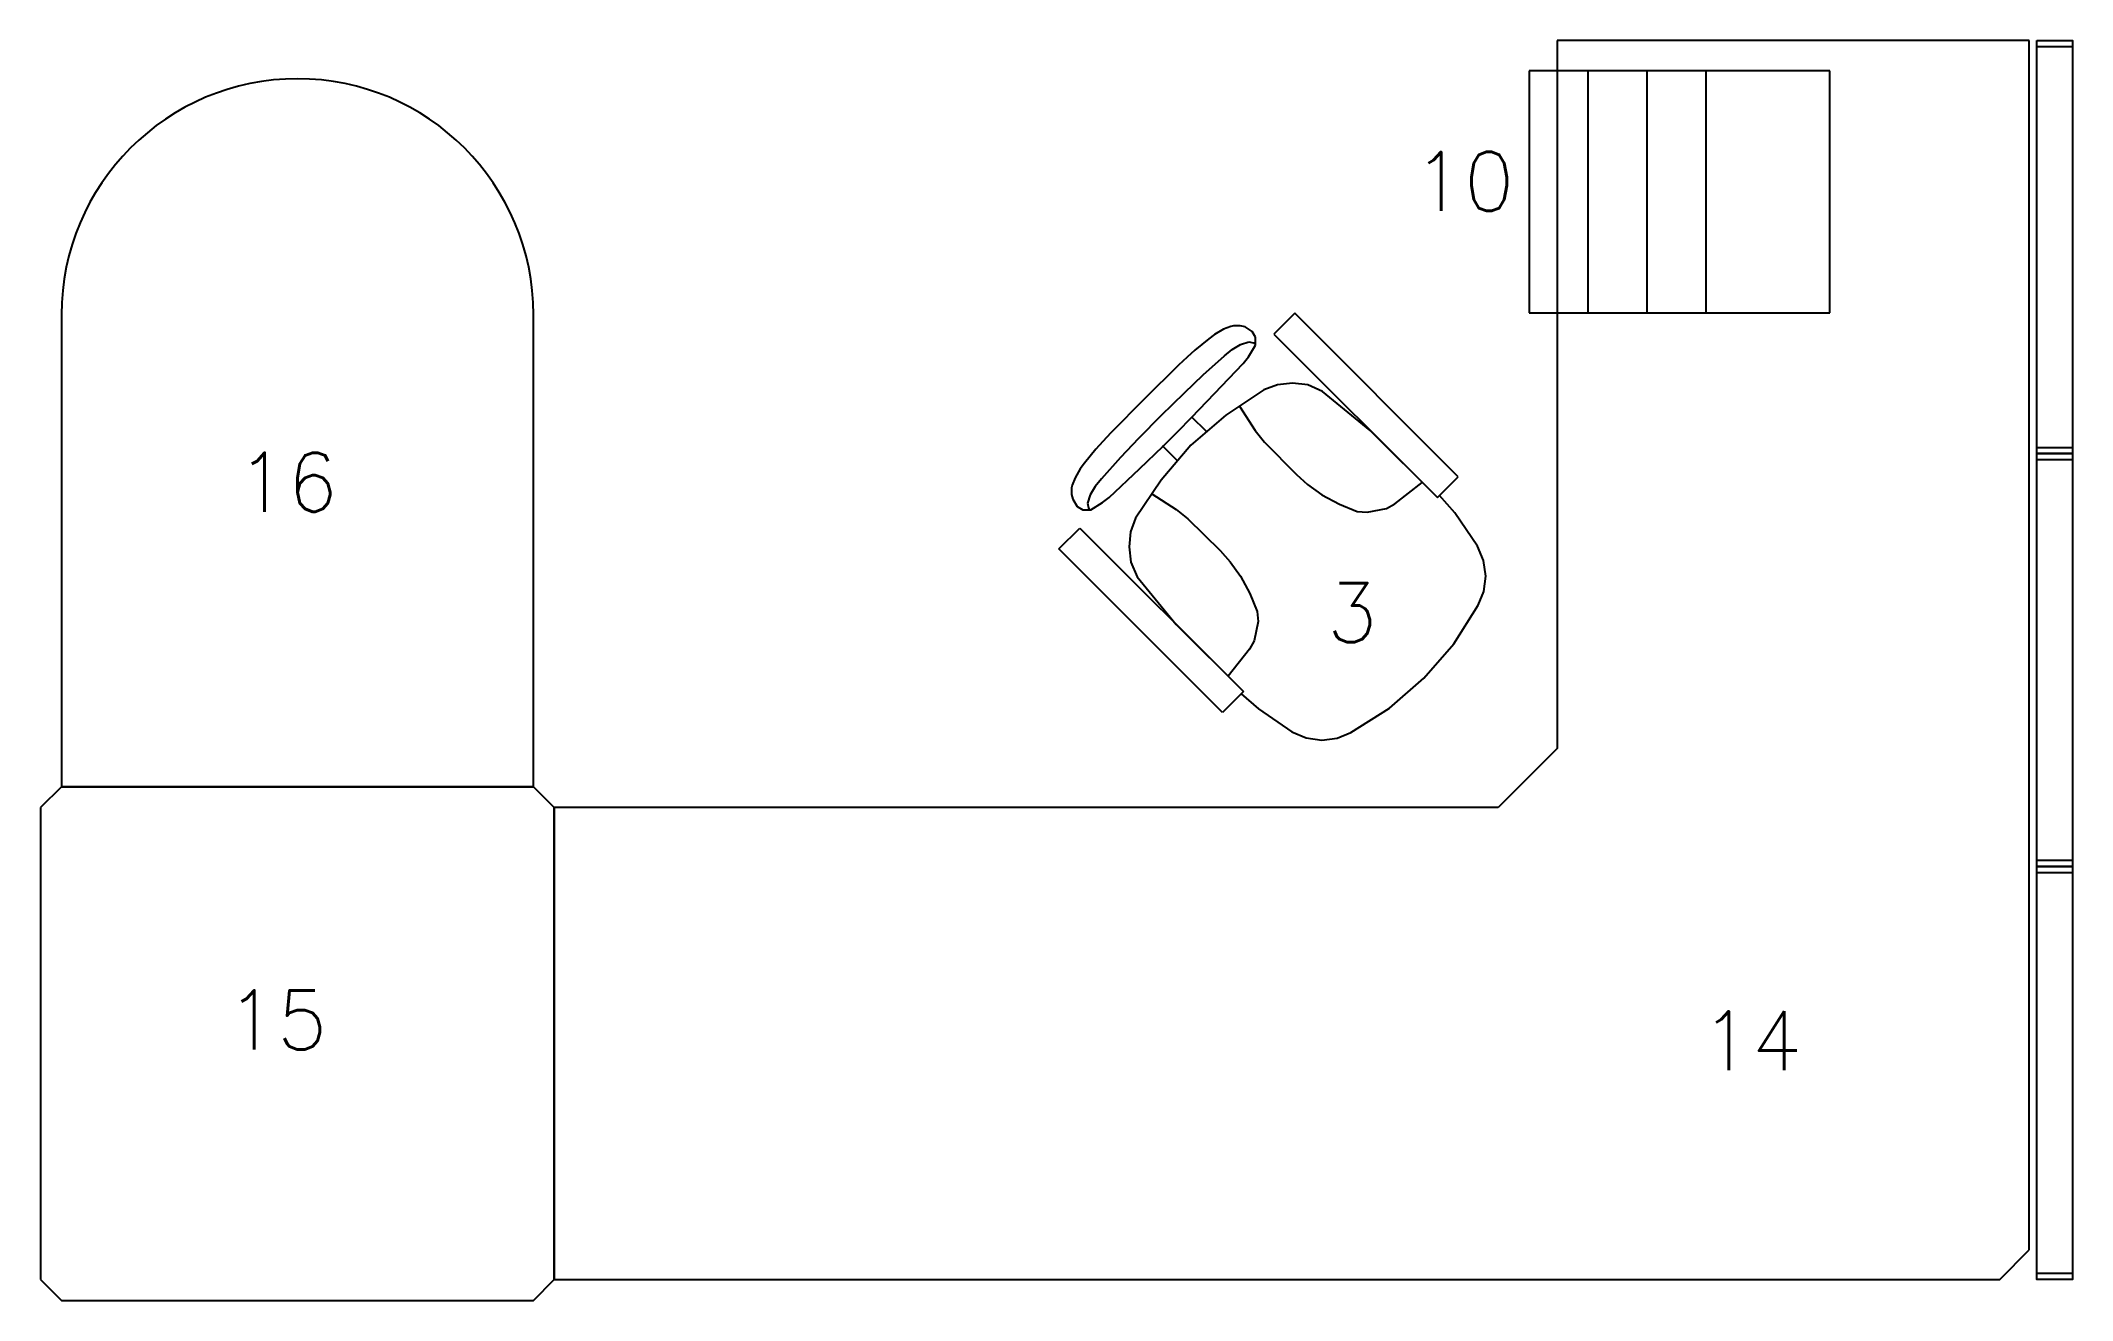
# Model space of a CAD drawing. Extents: x 1171.76 to 1175.2, y -8.74 to -6.6.
import ezdxf

# ---------------------------------------------------------------- set-up
doc = ezdxf.new("R2010")
doc.units = 0
doc.header["$LTSCALE"] = 0.5
doc.layers.get('0').update_dxf_attribs({"linetype": 'CONTINUOUS'})
doc.styles.add('ROMANS', font='ROMANS.shx', dxfattribs={"height": 0.075})

msp = doc.modelspace()

# ---------------------------------------------------------------- linework, layer by layer
at = {"color": 0}
for p, q in [((1175.13, -6.6014), (1174.33, -6.6014)), ((1174.33, -6.6014), (1174.33, -7.8014)), ((1175.13, -7.8014), (1175.13, -6.6014)), ((1175.1432, -6.6114), (1175.2032, -6.6114)), ((1174.2822, -6.6528), (1174.2822, -7.0628)), ((1174.33, -6.6528), (1174.2822, -6.6528)), ((1174.7922, -6.6528), (1174.33, -6.6528)), ((1174.3822, -7.0628), (1174.3822, -6.6528)), ((1174.4822, -7.0628), (1174.4822, -6.6528)), ((1174.5822, -7.0628), (1174.5822, -6.6528)), ((1174.7922, -7.0628), (1174.7922, -6.6528)), ((1171.7947, -7.0661), (1171.7947, -7.8661)), ((1171.7947, -7.0661), (1171.7947, -7.8661)), ((1172.5947, -7.8661), (1172.5947, -7.0661)), ((1172.5947, -7.8661), (1172.5947, -7.0661)), ((1173.7644, -7.0907), (1173.7493, -7.0995)), ((1173.7767, -7.0859), (1173.7644, -7.0907)), ((1173.7814, -7.085), (1173.7767, -7.0859)), ((1173.7927, -7.085), (1173.7814, -7.085)), ((1173.8008, -7.0868), (1173.7927, -7.085)), ((1173.8132, -7.0942), (1173.8008, -7.0868)), ((1173.8188, -7.1041), (1173.8132, -7.0942)), ((1173.885, -7.0635), (1173.8496, -7.0989)), ((1174.1621, -7.3407), (1173.885, -7.0635)), ((1174.2822, -7.0628), (1174.33, -7.0628)), ((1174.33, -7.0628), (1174.7922, -7.0628)), ((1173.7159, -7.1259), (1173.7028, -7.1379)), ((1173.7394, -7.1067), (1173.7159, -7.1259)), ((1173.7493, -7.0995), (1173.7394, -7.1067)), ((1173.7662, -7.1357), (1173.7793, -7.1251)), ((1173.7793, -7.1251), (1173.7934, -7.1166)), ((1173.7934, -7.1166), (1173.8075, -7.112)), ((1173.8065, -7.1374), (1173.8188, -7.1177)), ((1173.8075, -7.112), (1173.8151, -7.1135)), ((1173.8151, -7.1135), (1173.8188, -7.1167)), ((1173.8188, -7.1177), (1173.8188, -7.1041)), ((1173.8496, -7.0989), (1174.1268, -7.3761)), ((1173.6879, -7.1516), (1173.6304, -7.2085)), ((1173.7028, -7.1379), (1173.6879, -7.1516)), ((1173.73, -7.168), (1173.7662, -7.1357)), ((1173.7493, -7.1997), (1173.7975, -7.1487)), ((1173.7975, -7.1487), (1173.8065, -7.1374)), ((1173.698, -7.1984), (1173.73, -7.168)), ((1173.8327, -7.1934), (1173.7683, -7.2365)), ((1173.8561, -7.1848), (1173.8327, -7.1934)), ((1173.8815, -7.1823), (1173.8561, -7.1848)), ((1173.9074, -7.1851), (1173.8815, -7.1823)), ((1173.9324, -7.1962), (1173.9074, -7.1851)), ((1174.013, -7.2623), (1173.9324, -7.1962)), ((1173.6304, -7.2085), (1173.5735, -7.266)), ((1173.6589, -7.237), (1173.698, -7.1984)), ((1173.7105, -7.2399), (1173.7493, -7.1997)), ((1173.7916, -7.2209), (1173.8179, -7.2621)), ((1173.5735, -7.266), (1173.5598, -7.2809)), ((1173.6589, -7.237), (1173.6204, -7.2761)), ((1173.6618, -7.2886), (1173.6862, -7.2643)), ((1173.6862, -7.2643), (1173.7105, -7.2399)), ((1173.7683, -7.2365), (1173.7089, -7.287)), ((1173.7356, -7.2642), (1173.7103, -7.2389)), ((1173.8179, -7.2621), (1173.8337, -7.2822)), ((1174.1268, -7.3761), (1174.013, -7.2623)), ((1173.5478, -7.294), (1173.5286, -7.3175)), ((1173.5598, -7.2809), (1173.5478, -7.294)), ((1173.6204, -7.2761), (1173.5899, -7.308)), ((1173.6217, -7.3274), (1173.6618, -7.2886)), ((1173.7089, -7.287), (1173.6584, -7.3464)), ((1173.6861, -7.3137), (1173.6608, -7.2884)), ((1173.8337, -7.2822), (1173.8878, -7.3369)), ((1175.2032, -7.2914), (1175.1432, -7.2914)), ((1173.5215, -7.3273), (1173.5127, -7.3425)), ((1173.5286, -7.3175), (1173.5215, -7.3273)), ((1173.5899, -7.308), (1173.5576, -7.3443)), ((1173.5706, -7.3756), (1173.6217, -7.3274)), ((1175.1432, -7.3114), (1175.2032, -7.3114)), ((1173.5078, -7.3547), (1173.5069, -7.3595)), ((1173.5069, -7.3595), (1173.5069, -7.3707)), ((1173.5127, -7.3425), (1173.5078, -7.3547)), ((1173.547, -7.3574), (1173.5385, -7.3715)), ((1173.5576, -7.3443), (1173.547, -7.3574)), ((1173.6584, -7.3464), (1173.6153, -7.4108)), ((1173.6428, -7.3697), (1173.6841, -7.396)), ((1173.8878, -7.3369), (1173.9068, -7.3538)), ((1173.9068, -7.3538), (1173.9309, -7.3714)), ((1174.055, -7.3867), (1174.1009, -7.3502)), ((1174.1268, -7.3761), (1174.1621, -7.3407)), ((1173.5069, -7.3707), (1173.5087, -7.3789)), ((1173.5087, -7.3789), (1173.5161, -7.3913)), ((1173.5161, -7.3913), (1173.526, -7.3969)), ((1173.526, -7.3969), (1173.5396, -7.3969)), ((1173.5385, -7.3715), (1173.5339, -7.3856)), ((1173.5339, -7.3856), (1173.5354, -7.3932)), ((1173.5354, -7.3932), (1173.5386, -7.3969)), ((1173.5396, -7.3969), (1173.5593, -7.3846)), ((1173.5593, -7.3846), (1173.5706, -7.3756)), ((1173.6841, -7.396), (1173.7041, -7.4118)), ((1173.9309, -7.3714), (1173.9607, -7.387)), ((1173.9607, -7.387), (1173.9911, -7.3994)), ((1173.9911, -7.3994), (1174.008, -7.401)), ((1174.008, -7.401), (1174.0405, -7.3944)), ((1174.0405, -7.3944), (1174.055, -7.3867)), ((1174.1307, -7.3722), (1174.1268, -7.3761)), ((1174.1562, -7.402), (1174.1307, -7.3722)), ((1174.1951, -7.4581), (1174.1562, -7.402)), ((1173.4854, -7.4631), (1173.5208, -7.4277)), ((1173.5208, -7.4277), (1173.798, -7.7049)), ((1173.6067, -7.4342), (1173.6042, -7.4596)), ((1173.6153, -7.4108), (1173.6067, -7.4342)), ((1173.7041, -7.4118), (1173.7588, -7.4659)), ((1173.7626, -7.7402), (1173.4854, -7.4631)), ((1173.6042, -7.4596), (1173.6071, -7.4855)), ((1173.7588, -7.4659), (1173.7757, -7.4849)), ((1174.205, -7.4827), (1174.1951, -7.4581)), ((1173.6071, -7.4855), (1173.6181, -7.5105)), ((1173.7757, -7.4849), (1173.7934, -7.509)), ((1174.2091, -7.509), (1174.205, -7.4827)), ((1173.6181, -7.5105), (1173.6842, -7.5911)), ((1173.7934, -7.509), (1173.8089, -7.5388)), ((1173.8089, -7.5388), (1173.8213, -7.5692)), ((1174.1959, -7.5582), (1174.2058, -7.5352)), ((1174.2058, -7.5352), (1174.2091, -7.509)), ((1173.8213, -7.5692), (1173.8229, -7.5861)), ((1174.1549, -7.6238), (1174.1959, -7.5582)), ((1173.6842, -7.5911), (1173.798, -7.7049)), ((1173.8229, -7.5861), (1173.8163, -7.6186)), ((1173.8086, -7.6331), (1173.7721, -7.679)), ((1173.8163, -7.6186), (1173.8086, -7.6331)), ((1174.1041, -7.6822), (1174.1549, -7.6238)), ((1173.798, -7.7049), (1173.7626, -7.7402)), ((1173.798, -7.7049), (1173.7941, -7.7088)), ((1173.7941, -7.7088), (1173.8239, -7.7343)), ((1174.0458, -7.733), (1174.1041, -7.6822)), ((1173.8239, -7.7343), (1173.8801, -7.7732)), ((1173.9801, -7.774), (1174.0458, -7.733)), ((1173.8801, -7.7732), (1173.9047, -7.7831)), ((1173.9047, -7.7831), (1173.9309, -7.7871)), ((1173.9571, -7.7839), (1173.9801, -7.774)), ((1173.9309, -7.7871), (1173.9571, -7.7839)), ((1174.33, -7.8014), (1174.23, -7.9014)), ((1175.13, -8.6514), (1175.13, -7.8014)), ((1171.7947, -7.8661), (1171.7593, -7.9014)), ((1172.5947, -7.8661), (1171.7947, -7.8661)), ((1171.7947, -7.8661), (1172.5947, -7.8661)), ((1171.7947, -7.8661), (1172.5947, -7.8661)), ((1172.63, -7.9014), (1172.5947, -7.8661)), ((1171.7593, -7.9014), (1171.7593, -8.7014)), ((1174.23, -7.9014), (1172.63, -7.9014)), ((1172.63, -7.9014), (1172.63, -8.7014)), ((1172.63, -8.7014), (1172.63, -7.9014)), ((1175.2032, -7.9914), (1175.1432, -7.9914)), ((1175.1432, -8.0114), (1175.2032, -8.0114)), ((1175.08, -8.7014), (1175.13, -8.6514)), ((1171.7593, -8.7014), (1171.7947, -8.7368)), ((1172.5947, -8.7368), (1172.63, -8.7014)), ((1172.63, -8.7014), (1174.23, -8.7014)), ((1174.23, -8.7014), (1175.08, -8.7014)), ((1175.2032, -8.6914), (1175.1432, -8.6914)), ((1171.7947, -8.7368), (1172.5947, -8.7368))]:
    msp.add_line(p, q, dxfattribs=at)
at = {"color": 0, "extrusion": (0.707107, 0.707107, 0)}
msp.add_line((1173.6304, -7.2085, 0.9), (1173.6304, -7.2085), dxfattribs=at)
at = {"color": 0, "extrusion": (-0.707107, -0.707107, 0)}
msp.add_line((1173.6304, -7.2085, 0.9), (1173.6304, -7.2085), dxfattribs=at)
at = {"color": 0}
for points in [[(1175.1432, -6.6014), (1175.2032, -6.6014), (1175.2032, -7.3014), (1175.1432, -7.3014)], [(1175.1432, -7.3014), (1175.2032, -7.3014), (1175.2032, -8.0014), (1175.1432, -8.0014)], [(1175.1432, -8.0014), (1175.2032, -8.0014), (1175.2032, -8.7014), (1175.1432, -8.7014)]]:
    msp.add_lwpolyline(points, close=True, dxfattribs=at)
msp.add_arc((1172.1947, -7.0661), 0.4, 0, 180, dxfattribs=at)
msp.add_arc((1172.1947, -7.0661), 0.4, 0, 180, dxfattribs=at)

# ---------------------------------------------------------------- texts
at = {"color": 0, "style": 'ROMANS'}
for s, p in [('10', (1174.0859, -6.89)), ('16', (1172.0918, -7.3999)), ('3', (1173.9395, -7.6209)), ('15', (1172.0742, -8.3114)), ('14', (1174.5735, -8.3466))]:
    msp.add_text(s, height=0.1, dxfattribs=at).set_placement(p)

doc.saveas('drawing.dxf')
